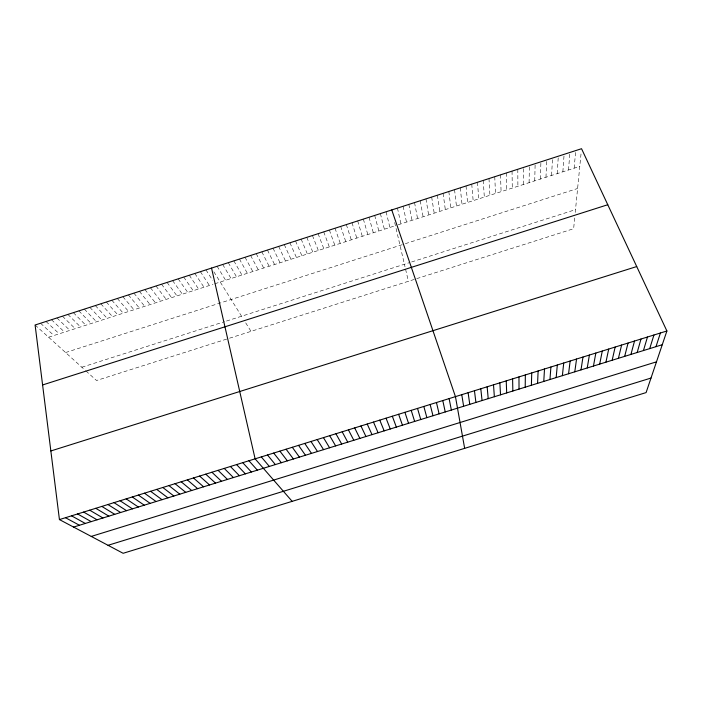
<?xml version="1.0" encoding="UTF-8"?>
<svg xmlns="http://www.w3.org/2000/svg" width="702" height="702" viewBox="0 0 702 702"><rect width="100%" height="100%" fill="white"/><g stroke="black" fill="none" stroke-linecap="round" stroke-linejoin="round"><path stroke-width="0.53" stroke-dasharray="3.51 2.63" d="M523.499 184.468L523.578 167.409M529.115 182.66L529.361 165.54M534.731 180.853L535.143 163.68M540.347 179.045L540.926 161.811M545.972 177.237L546.718 159.942M551.596 175.43L552.509 158.073M557.23 173.622L558.309 156.204M562.864 171.806L564.11 154.326M568.506 169.989L569.91 152.457M574.148 168.182L575.719 150.579M574.692 217.98L573.631 228.72L228.633 338.478M575.236 212.443L581.124 152.86M48.613 337.214L213.004 284.336M214.812 283.757L395.428 225.667M398.192 224.772L579.791 166.365M65.576 352.544L403.571 244.252M405.344 243.682L577.606 188.487M81.836 367.225L224.456 321.692M226.474 321.051L409.547 262.609M411.609 261.96L575.517 209.635M226.685 339.092L96.534 380.502L86.135 371.112M35.1 325.008L85.425 370.463M40.558 323.253L53.922 335.503M46.016 321.49L59.231 333.801M51.483 319.726L64.549 332.09M56.95 317.962L69.867 330.379M62.425 316.198L75.193 328.668M67.901 314.426L80.519 326.948M73.377 312.662L85.855 325.237M78.861 310.889L91.19 323.517M84.345 309.126L96.525 321.806M89.838 307.353L101.86 320.086M95.332 305.581L107.204 318.366M100.825 303.808L112.557 316.646M106.327 302.027L117.91 314.926M111.829 300.254L123.262 313.206M117.339 298.473L128.615 311.477M122.85 296.7L133.977 309.757M128.369 294.919L139.347 308.029M133.889 293.138L144.709 306.3M139.408 291.356L150.079 304.58M144.937 289.575L155.458 302.852M150.465 287.785L160.837 301.114M156.002 286.004L166.216 299.385M161.539 284.213L171.604 297.657M167.076 282.432L176.992 295.919M172.622 280.642L182.388 294.191M178.168 278.852L187.776 292.453M183.722 277.062L193.182 290.716M189.277 275.263L198.578 288.978M194.84 273.473L203.992 287.241M200.403 271.674L209.398 285.495M205.967 269.884L212.601 280.291M213.856 271.797L242.962 318.454M245.7 322.841L251.018 331.353M217.111 266.286L225.649 280.273M222.692 264.487L231.072 278.527M228.273 262.688L236.495 276.781M233.854 260.881L241.927 275.035M239.443 259.082L247.367 273.289M245.033 257.274L252.799 271.534M250.632 255.467L258.239 269.787M256.23 253.668L263.689 268.032M261.837 251.86L269.138 266.286M267.444 250.044L274.587 264.531M273.052 248.236L280.045 262.776M278.668 246.428L285.503 261.021M284.292 244.612L290.961 259.266M289.908 242.795L296.428 257.502M295.533 240.979L301.895 255.747M301.167 239.163L307.371 253.984M306.8 237.346L312.846 252.22M312.443 235.53L318.331 250.465M318.076 233.713L323.815 248.701M323.727 231.888L329.299 246.928M329.37 230.063L334.793 245.165M335.029 228.238L340.286 243.401M340.681 226.413L345.779 241.628M346.34 224.587L351.281 239.865M352.009 222.762L356.791 238.092M357.678 220.937L362.293 236.32M363.346 219.103L367.813 234.547M369.024 217.278L373.324 232.774M374.701 215.444L378.843 230.993M380.379 213.61L384.371 229.221M386.074 211.776L389.891 227.439M394.691 222.516L405.001 266.76M405.58 269.243L408.388 281.291M397.446 208.099L400.956 223.885M403.141 206.265L406.484 222.104M408.836 204.422L412.021 220.323M414.54 202.588L417.558 218.541M420.244 200.746L423.104 216.76M425.956 198.903L428.65 214.979M431.66 197.06L434.205 213.189M437.381 195.217L439.759 211.407M443.102 193.375L445.314 209.617M448.824 191.523L450.877 207.827M454.554 189.68L456.44 206.037M460.284 187.829L462.004 204.247M466.014 185.977L467.576 202.457M471.753 184.126L473.157 200.658M477.5 182.274L478.738 198.868M483.248 180.423L484.319 197.069M488.996 178.562L489.908 195.27M494.752 176.711L495.498 193.48M500.508 174.851L501.088 191.672M506.274 172.99L506.686 189.873M512.039 171.13L512.284 188.075M517.804 169.27L517.892 186.276"/><path stroke-width="1.05" d="M525.21 387.179L525.35 374.929M531.388 385.266L531.739 372.946M537.574 383.353L538.127 370.963M543.769 381.432L544.515 368.98M549.964 379.51L550.912 366.997M556.168 377.588L557.318 365.005M562.372 375.667L563.724 363.013M568.576 373.745L570.138 361.021M574.789 371.823L576.553 359.029M581.01 369.893L582.976 357.037M587.232 367.971L589.399 355.045M593.462 366.04L595.831 353.045M599.692 364.11L602.272 351.044M605.931 362.179L608.713 349.052M612.17 360.24L615.154 347.042M618.418 358.31L621.612 345.042M624.666 356.37L628.062 343.041M630.923 354.44L634.529 341.032M637.179 352.501L640.987 339.022M643.444 350.561L647.463 337.021M649.71 348.613L653.939 335.003M655.984 346.674L660.415 332.994M666.9 330.984L646.094 392.593L123.131 553.29L59.433 519.585L35.1 325.008L581.537 148.71L666.9 330.984L59.433 519.585M42.594 384.959L607.774 204.73M50.851 450.965L636.723 266.549M73.587 527.079L662.258 344.726M91.251 536.425L656.484 361.837M108.038 545.305L651.008 378.053M65.479 517.707L79.458 525.263M71.534 515.83L85.319 523.446M77.589 513.952L91.199 521.621M83.643 512.074L97.078 519.805M89.707 510.187L102.957 517.979M95.779 508.301L108.845 516.154M101.851 506.423L114.733 514.329M107.924 504.527L120.63 512.504M114.005 502.641L126.527 510.679M120.095 500.754L132.432 508.853M126.184 498.868L138.338 507.019M132.274 496.972L144.252 505.186M138.373 495.077L150.167 503.36M144.48 493.181L156.081 501.526M150.588 491.286L162.004 499.692M156.704 489.391L167.936 497.85M162.82 487.486L173.868 496.016M168.936 485.591L179.8 494.173M175.061 483.687L185.74 492.339M181.195 481.783L191.69 490.496M187.329 479.878L197.639 488.653M193.471 477.974L203.589 486.811M199.614 476.061L209.547 484.959M205.765 474.157L215.514 483.116M211.916 472.244L221.472 481.265M218.076 470.331L227.448 479.422M224.236 468.418L233.424 477.571M230.405 466.505L239.4 475.719M236.574 464.592L245.384 473.859M242.752 462.671L251.369 472.007M248.929 460.758L257.362 470.156M292.164 501.351L255.116 458.836L211.539 268.085M261.302 456.914L269.357 466.435M267.497 454.993L275.359 464.575M273.692 453.062L281.37 462.715M279.896 451.14L287.381 460.854M286.1 449.21L293.401 458.985M292.313 447.279L299.421 457.125M298.534 445.349L305.449 455.256M304.756 443.418L311.477 453.387M310.977 441.488L317.506 451.518M317.207 439.557L323.552 449.649M323.447 437.618L329.589 447.779M329.686 435.679L335.635 445.902M335.925 433.739L341.69 444.033M342.172 431.8L347.744 442.155M348.429 429.861L353.808 440.277M354.685 427.922L359.872 438.399M360.951 425.974L365.944 436.521M367.216 424.026L372.016 434.635M373.49 422.077L378.088 432.757M379.764 420.129L384.169 430.87M386.047 418.181L390.259 428.983M392.33 416.233L396.349 427.097M398.622 414.277L402.448 425.21M391.76 209.933L455.449 396.63L464.654 448.35M404.914 412.32L408.546 423.324M411.214 410.363L414.645 421.428M417.523 408.406L420.752 419.542M423.832 406.449L426.869 417.646M430.142 404.492L432.985 415.751M436.46 402.527L439.11 413.855M442.786 400.561L445.235 411.951M449.113 398.596L451.36 410.056M461.776 394.664L463.627 406.256M468.111 392.699L469.77 404.352M474.455 390.733L475.912 402.448M480.8 388.759L482.055 400.544M487.153 386.793L488.206 398.639M493.506 384.819L494.366 396.735M499.868 382.844L500.526 394.831M506.23 380.87L506.686 392.918M512.6 378.887L512.855 391.005M518.971 376.913L519.032 389.092"/></g></svg>
